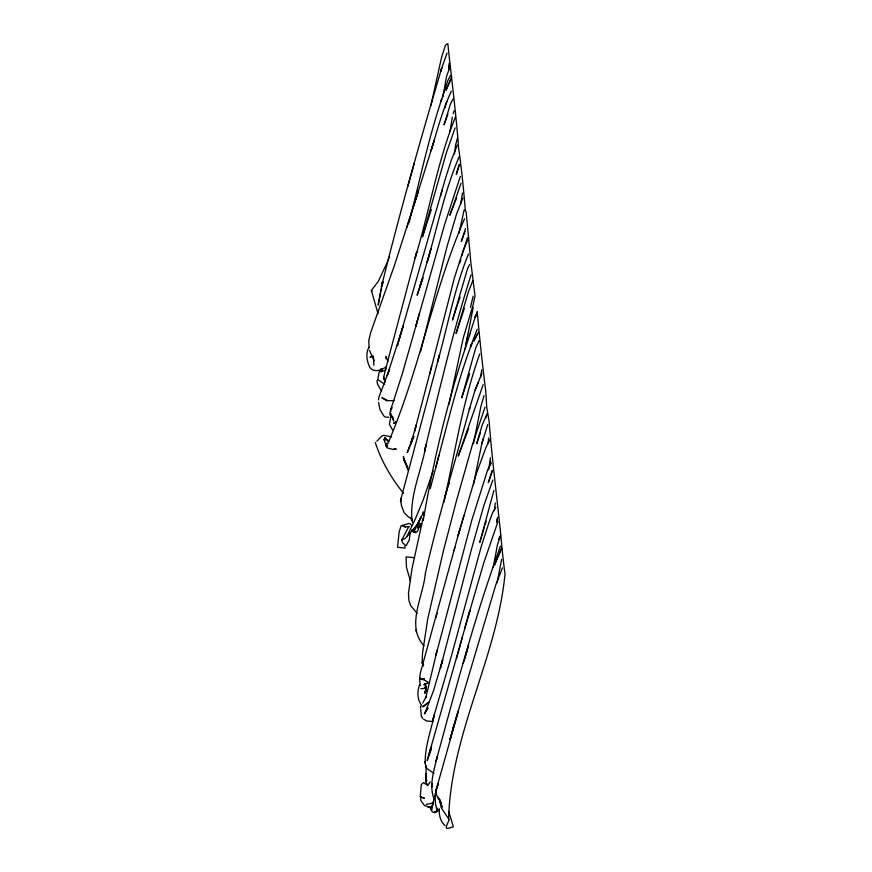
<?xml version="1.0" encoding="UTF-8"?>
<svg xmlns="http://www.w3.org/2000/svg" width="872" height="872" viewBox="0 0 872 872"><rect width="100%" height="100%" fill="white"/><g stroke="black" fill="none" stroke-linecap="round" stroke-linejoin="round"><path stroke-width="1.31" d="M430.91 105.534L441.755 56.582L445.527 45.159L447.816 43.6L448.644 51.579C452.197 83.69 456.274 116.118 458.639 148.295C461.615 168.841 463.632 189.736 465.343 210.49L466.182 212.136L470.902 262.952L475.022 295.859L473.115 304.949L463.294 337.835L449.08 404.237M385.958 358.719L386.045 356.441L387.92 361.717M434.67 797.215L435.575 794.926L435.531 795.864L435.379 792.975L435.717 793.934M437.177 808.061L437.428 810.862C434.005 802.251 434.681 792.114 438.398 783.677L436.142 789.956L458.334 711.138M425.732 690.951L424.926 693.338L425.939 687.528L425.678 685.523L425.885 688.815L425.187 685.229L426.005 686.864M449.363 63.427L448.971 69.008L449.451 62.926M480.592 377.489L481.758 369.859M494.359 510.654L495.274 502.948M488.037 443.728L488.625 437.962M414.211 529.555L413.742 531.462L411.987 529.642M420.271 796.812L424.435 798.251L420.271 796.812L421.318 784.495L423.694 782.576L426.79 785.018L427.825 784.964L425.83 782.162L426.168 766.063M378.546 399.867L378.83 397.403L389.533 369.281L387.179 375.636L403.169 326.117L397.305 345.846L445.091 179.632L451.304 160.154L457.32 145.068M454.486 153.941L455.576 145.057L457.56 137.787M488.658 469.855L490.424 457.778M460.623 204.059L462.531 192.995M410.091 533.511L409.262 540.073L406.221 545.48M497.073 582.845L501.618 559.366M423.214 520.595C434.027 457.124 449.211 394.22 470.324 333.366M490.217 463.533L490.598 461.103M373.87 365.259L373.434 356.365M452.339 117.121L449.941 131.519M458.966 233.325L464.155 209.923M442.878 96.868L446.66 75.886L450.366 66.261M473.191 307.435L465.735 345.563M493.247 567.509L497.443 544.728L500.626 535.135M473.507 443.815L473.954 441.341M385.184 382.23L383.745 376.889L386.034 367.493M473.42 484.614L481.726 444.055L487.688 424.642M474.183 440.109L481.039 405.927L484.047 395.681M416.751 524.672L415.366 529.293L413.513 531.244L414.353 530.47L413.742 531.462L415.541 531.648L414.211 531.833L413.383 530.547M465.092 348.789L467.817 334.913M443.87 502.436C455.031 452.819 462.509 401.829 479.764 353.901M433.831 798.599C434.212 803.123 429.634 807.81 432.207 811.985L434.747 812.617L437.232 810.459M435.248 796.55L435.575 794.926M380.584 292.73L378.165 305.058L382.546 281.558L381.435 286.801C399.518 213.182 420.326 140.152 441.908 67.482L440.654 71.286L447.064 53.018M470.499 307.304L473.136 296.131M477.235 329.18L470.411 347.023L471.872 343.492C458.04 379.81 449.026 417.786 438.976 455.282L430.31 488.473M497.65 517.347L496.539 522.361L497.356 519.091M385.609 369.118L416.729 252.052L414.974 258.483C429.384 211.776 437.09 162.563 455.348 117.273M420.348 707.323L420.62 706.157L420.816 707.247M437.188 649.956L436.011 654.937L471.839 520.094L487.753 469.583L491.394 463.021M420.5 351.754L447.02 246.558L456.536 214.087L462.814 198.195M421.132 796.888L420.675 799.929L421.481 801.466M409.132 222.545L410.32 217.564M410.625 216.3C420.424 177.147 428.882 137.514 441.701 99.201L441.101 100.956L447.772 80.758L450.443 75.363M422.985 518.382L412.02 568.62L408.456 593.287L408.946 600.59L410.658 605.571L417.143 613.398M380.977 290.899L381.587 288.37M382.209 285.831L383.135 282.038M426.005 689.392L425.187 692.641L425.983 689.48M462.084 255.289L462.629 253.098M429.733 373.87L454.443 277.699L463.392 250.046L468.787 237.762M431.705 366.185L414.538 431.357L416.315 424.893L410.668 444.066L412.707 437.744L407.257 452.59L412.14 440.905M436.469 653.019L425.743 697.927L426.441 696.096L422.746 703.017M435.695 467.654L438.976 455.282M390.689 417.405L389.435 424.304L392.487 429.929M489.29 440.872L486.096 447.107L476.592 472.962L458.051 535.746L420.511 672.41L419.497 678.645L420.282 685.686M454.007 550.559L454.846 547.431M419.334 313.68L415.759 326.618L444.72 224.148L460.318 176.417M435.804 617.845L437.057 613.245M464.591 628.876L469.943 610.324L427.171 760.591L431.302 749.408M456.503 658.687L462.433 636.898M481.726 444.055L483.175 438.78M440.578 195.982L442.387 189.453M423.923 645.727C405.589 625.595 423.421 596.568 425.296 573.569C437.984 517.761 454.813 462.999 469.746 407.769L469.31 409.295L475.164 389.86L478.357 382.274L475.164 389.86M457.615 712.947L449.952 739.532L454.279 724.261M414.353 163.119L407.725 186.652M417.459 320.471L402.493 373.162L390.427 410.658L391.986 407.573L390.58 409.764M467.981 617.191L483.709 563.029L497.912 521.772M500.452 546.079C474.793 616.428 455.642 689.054 436.044 761.3L437.177 756.7C434.114 770.543 428.686 785.291 434.158 799.264M462.934 252.052L467.338 237.849M448.404 485.181L449.113 482.696L444.557 498.293M460.056 528.835L458.051 535.746L463.915 515.548M470.03 333.322L475.949 314.868M463.283 663.428L468.537 645.454L464.678 658.643M419.781 286.942L431.051 248.629L426.986 262.635C437.373 227.287 444.589 190.717 459.152 156.764M459.021 164.634L456.296 174.291L458.051 168.906M476.537 316.046L477.246 311.642C479.513 337.856 482.412 364.507 485.748 391.038L486.729 407.071L489.127 421.383C491.808 456.252 496.19 491.263 499.852 526.056C501.52 541.915 502.719 557.917 505.03 573.82C496.986 657.662 450.748 733.799 448.633 818.819L449.222 819.56L446.202 826.678L446.584 828.171L447.914 828.4L453.353 826.809L448.742 811.396M452.732 729.526L495.776 584.927L502.425 567.868M459.773 263.061L460.798 259.725M485.05 524.857L486.162 521.26M368.943 347.198C365.532 353.651 366.796 361.062 369.761 367.374C374.524 373.51 381.5 369.619 386.699 366.709M414.712 202.609L434.343 140.087L431.051 150.736C437.155 130.702 442.409 110.145 451.402 91.168M484.309 527.266L479.807 542.384L493.912 490.446M406.69 228.05L418.527 190.576L394.58 265.012L370.611 332.799L368.791 340.44L369.107 348.048M419.814 286.746L421.993 279.912L417.132 295.227L421.438 282.735M433.057 471.065L423.094 500.168L415.366 518.873L406.941 536.443L405.142 538.449L401.752 539.997L402.57 542.787L405.055 544.891L404.968 548.117L397.556 547.267L399.071 532.389L400.989 525.925L408.924 523.418L410.538 524.028L411.628 525.631M431.575 746.247L428.457 755.948L431.16 747.533M490.783 475.72L492.288 471.087M485.693 418.2L487.067 413.993M431.313 209.444L422.462 236.835L446.093 153.625L455.119 127.846M457.179 305.516L452.492 320.057L467.61 268.489L469.518 264.598M469.648 373.826L461.735 397.85L475.807 347.59L479.208 340.581M446.813 101.534L444.502 108.237L445.145 106.395M421.863 281.493L423.16 277.699M457.604 304.274L460.1 297.069M483.164 384.661L458.258 456.111L468.591 428.762M465.506 228.519L461.288 241.555L463.446 235.822M464.373 308.307L456.067 333.409L468.569 291.259L472.82 280.904M490.369 476.886L488.287 482.696L492.266 470.346M492.789 480.112L483.742 505.891L471.392 549.545L440.349 668.334L442.704 659.668L433.504 690.82L424.555 713.874L427.629 708.642M480.243 433.144L476.701 443.706L482.227 424.904L487.143 413.742M463.871 234.677L465.038 231.571M387.833 260.913L389.533 256.423M477.736 383.735L481.9 373.172M453.113 113.676L454.203 110.842M457.647 170.029L459.915 164.23M412.62 439.793L413.917 436.469M387.375 262.047L378.404 281.198L371.374 290.485L378.023 313.757M456.666 197.682L449.843 215.242L461.026 183.24M499.46 538.166L498.893 539.561L500.463 536.008M451.707 76.791L445.995 90.252L450.911 79.363M447.914 114.079L444.022 124.87L450.453 104.03L452.928 99.201M432.425 805.445L433.319 801.859L431.389 810.415L431.302 808.486L431.618 809.717L429.525 806.96L431.019 807.537L424.501 805.564L422.037 802.24M423.563 512.224L417.383 524.65L406.941 536.443M419.552 684.891C417.132 691.551 417.078 699.867 421.874 705.579M474.891 317.179L476.167 314.4M485.017 407.18L472.559 444.219L456.612 500.223L443.161 551.856L427.705 619.055L422.528 653.183L422.135 662.458L423.116 665.827L422.135 662.458M387.68 443.957C419.247 371.112 432.817 291.455 464.536 218.785M418.026 528.149L418.854 526.557L418.07 527.734L420.587 525.565L417.895 527.495L421.503 525.674L417.895 527.495M401.752 539.997L408.924 526.372M477.169 334.238L473.703 341.192L478.499 332.178M471.033 274.931C452.601 332.799 438.823 392.247 424.501 451.293L426.07 444.611C421.972 469.746 409.6 494.533 411.944 520.399M435.738 811.887L434.692 811.745L435.935 811.418L434.55 812.475L437.69 811.243L439.346 808.813M490.533 438.932L488.832 441.668L490.217 439.946M424.348 713.47L428.076 707.977M468.438 254.057C454.377 288.436 447.87 325.572 437.788 361.302L439.532 354.762L400.63 500.114L401.469 505.738L404.15 512.66L407.878 516.453L412.26 519.211M427.727 785.432L430.256 781.933M495.83 507.275L492.735 512.42L489.116 522.132L481.202 546.646L450.846 657.968L432.588 720.599L434.321 714.877C430.942 730.725 424.708 747.25 425.22 763.316M412.761 530.547L415.65 527.059M376.868 441.199L381.783 436.065L383.615 435.357L391.648 436.916M419.421 526.819L418.92 527.32L421.492 525.914M426.037 781.203L426.975 780.418M390.95 411.399L389.958 412.194L389.893 414.363L390.874 417.426M427.629 703.061L422.855 706.854L428.882 702.08M380.857 371.995L385.86 369.924M426.288 804.496L431.978 803.21M424.293 678.808L420.925 678.699L424.293 678.808L421.132 679.419L419.933 677.969L421.132 679.419L424.184 679.506L422.419 678.961L429.58 683.059M373.151 356.343L369.957 356.931L373.281 356.375M419.944 524.552L421.59 524.279M394.133 400.608L386.645 400.662L381.838 397.73L387.931 400.63M408.903 526.764L405.033 526.786L402.156 525.391L405.338 527.048M388.868 417.339L385.162 417.023L384.018 416.173L379.963 409.666L378.546 402.526M433.003 721.515L426.844 721.024L423.596 719.28M414.592 557.655L406.09 556.925L406.472 567.367L410.385 580.992M386.59 445.766L387.669 445.865M421.754 524.323L418.691 523.178M425.394 687.79L424.49 687.55L426.245 688.433L425.242 687.507L423.945 688.488L420.893 688.673M434.038 773.366L427.204 768.733L426.016 766.989L424.926 761.572M394.199 448.59L396.291 449.189L393.119 449.483L387.113 447.914L383.865 439.27L384.977 440.589M411.54 531.222L415.388 532.748L417.426 531.375L418.68 528.868L417.503 523.255M384.596 384.181L377.74 379.538L379.146 372.115L381.206 369.783L382.514 370.328M422.549 663.875L423.661 664.595M371.374 290.485L372.137 291.019M422.593 718.495L421.427 716.217M388.552 441.003L384.585 437.613L388.738 442.028M444.905 825.512C440.436 821.424 439.019 815.342 439.226 809.467M403.529 493.378C391.463 478.401 381.151 460.808 375.331 442.562M410.963 518.023L412.609 522.383M448.633 818.819L441.178 807.668L439.978 801.314L440.676 803.733M440.207 801.096L438.038 797.444L440.164 800.987L442.148 807.276L439.826 800.104L440.927 802.981M381.587 391.234L377.511 384.138L376.998 380.345M390.863 413.524L393.686 421.045L392.694 416.5M407.671 467.338L403.682 458.607L403.42 456.394L404.063 460.471L403.682 458.607L408.292 470.063M436.055 793.596L436.469 794.479L435.793 791.046L436.36 794.763L440.458 801.826L439.804 799.744M405.022 462.77L404.128 459.675L408.499 470.651M369.521 350.49L374.164 360.823M422.996 511.886L424.086 515.472M417.481 525.435L417.634 525.99M381.042 368.573L381.446 370.077M421.394 716.348L420.685 708.871M383.745 376.889L384.094 379.832M425.798 773.595L426.288 779.296L425.928 774.467M416.064 629.551L416.227 631.775M386.427 445.483L386.492 446.682L386.427 445.483M386.372 444.458L386.427 446.224L386.721 443.205L386.372 444.458M435.804 791.46L435.728 792.757L436.174 789.629L436.36 794.763L435.804 791.46M400.564 500.964L400.521 501.574L400.978 498.326L400.564 500.964M498.501 555.344L494.511 564.947L501.694 548.216L498.501 555.344M421.394 516.595L417.383 524.65L421.394 516.595M395.997 421.939L393.686 423.269L395.997 421.939M424.631 684.051L423.814 684.694L427.302 683.288L424.631 684.051M429.7 807.516L427.89 806.731L429.7 807.516M432.011 786.631L431.771 783.634L432.011 786.631"/></g></svg>
